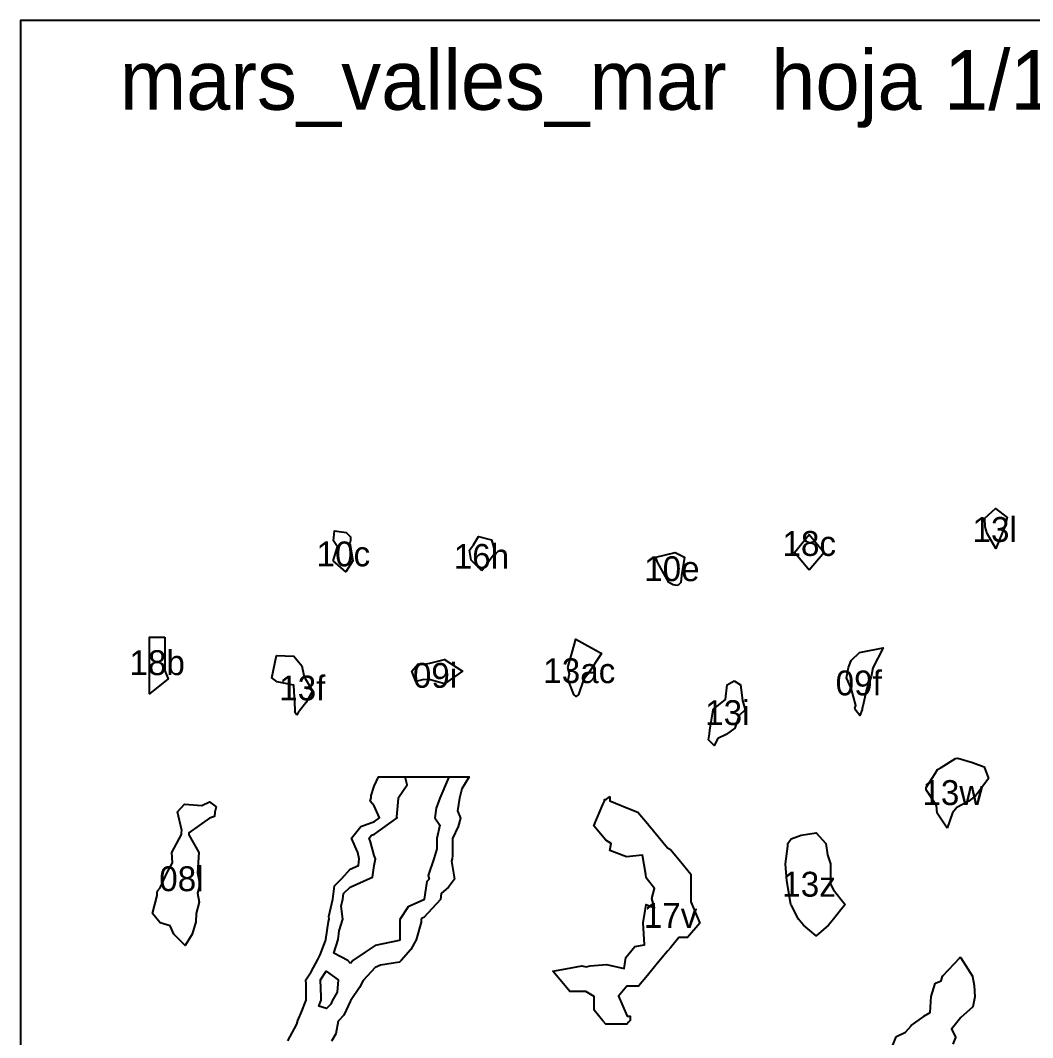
# Model space of a CAD drawing. Header units: millimetres. Extents: x 0 to 500, y 0 to 700.
# Drawn here: x 0 to 101.9, y 597.7 to 700 of the extents above; entities that cross this region are included whole.
import ezdxf
from ezdxf.enums import TextEntityAlignment as Align

# ---------------------------------------------------------------- set-up
doc = ezdxf.new("R2010")
doc.units = ezdxf.units.MM
for name, color, linetype in [('CORTE', 1, 'Continuous'), ('GRABADO', 5, 'Continuous'), ('HOJA', 8, 'Continuous')]:
    doc.layers.add(name, color=color, linetype=linetype)

msp = doc.modelspace()

# ---------------------------------------------------------------- linework, layer by layer
at = {"layer": 'CORTE'}
for points in [[(97.05, 649.93), (98.14, 650.9), (99.31, 649.99), (99.07, 649.03), (98.82, 648.52), (98.15, 646.86), (97.28, 648.37), (97.09, 649.05), (97.05, 649.93)], [(31.47, 645.61), (31.92, 647.03), (31.5, 647.65), (31.63, 648.64), (32.79, 648.48), (33.24, 648.04), (33.24, 647.66), (33.16, 647.39), (33.45, 645.62), (32.77, 644.52), (31.47, 645.61)], [(46.45, 644.61), (45.36, 645.7), (45.19, 646.69), (45.61, 647.22), (46.1, 648.08), (47.42, 647.73), (47.77, 646.43), (47.21, 645.66), (46.45, 644.61)], [(79.39, 644.69), (77.91, 646.47), (79.39, 648.26), (80.88, 646.47), (79.39, 644.69)], [(66.15, 643.14), (65.88, 643.17), (65.69, 643.21), (65.27, 643.44), (64.12, 645.5), (63.95, 645.99), (65.9, 646.46), (66.83, 645.98), (66.53, 644.16), (66.45, 643.46), (66.15, 643.14)], [(14.54, 637.96), (14.54, 636.21), (14.54, 634.55), (14.88, 633.74), (13, 632.24), (13, 633.98), (13, 636.29), (13, 637.96), (14.54, 637.96)], [(55.1, 634.89), (55.49, 636.31), (55.89, 637.74), (58.37, 636.36), (58.47, 636.3), (57.1, 634.21), (56.68, 633.66), (56.17, 632.17), (55.94, 631.97), (55.69, 632.17), (55.14, 633.65), (55.25, 634.25), (55.1, 634.89)], [(83.13, 633.84), (83.35, 634.91), (83.6, 635.6), (84.43, 636.41), (86.84, 636.86), (85.79, 634.87), (85.62, 633.97), (85.18, 632.83), (84.78, 631), (84.71, 630.8), (84.71, 630.66), (84.49, 630.06), (84.11, 630.54), (83.99, 630.81), (84.07, 631.08), (83.61, 632.83), (83.13, 633.84)], [(27.81, 630.1), (27.63, 630.41), (27.65, 630.55), (27.65, 630.67), (27.52, 633.12), (25.85, 633.45), (25.31, 633.84), (25.77, 636.1), (27.52, 636.03), (28.32, 635.07), (28.53, 634.08), (28.66, 633.8), (29.41, 632.53), (28.73, 631.35), (28.1, 630.52), (27.99, 630.42), (27.81, 630.1)], [(42.67, 633.26), (41.27, 633.65), (40.62, 633.67), (39.79, 633.49), (39.41, 634.53), (40.02, 635.27), (40.61, 635.22), (41.22, 635.33), (42.67, 635.71), (44.5, 634.52), (42.67, 633.26)], [(71.83, 633.54), (72.48, 633.14), (72.66, 631.58), (72.93, 630.63), (72.34, 630.07), (71.89, 628.78), (71.04, 628.14), (70.18, 627.75), (69.81, 627.04), (69.25, 627.62), (69.36, 628.22), (69.4, 628.6), (69.72, 630.64), (69.74, 630.7), (70.95, 631.66), (71.14, 633.14), (71.83, 633.54)], [(93.26, 618.72), (92.27, 620.24), (92.2, 621.02), (91.14, 622.58), (91.17, 622.81), (92.07, 624.24), (92.28, 624.63), (92.67, 624.84), (94.1, 625.74), (94.33, 625.78), (95.83, 625.35), (96.99, 624.91), (97.44, 623.72), (96.86, 622.95), (96.15, 622.03), (95.45, 621.44), (94.24, 620.82), (93.8, 620.26), (93.26, 618.72)], [(19.7, 620.88), (19.58, 620.33), (19.55, 619.9), (19.04, 619.72), (16.94, 618.26), (16.94, 618.07), (17.96, 616.28), (17.9, 615.27), (17.83, 614.23), (18.05, 613.05), (17.82, 612.19), (17.99, 611.27), (17.7, 610.14), (17.65, 609.3), (17.28, 608.08), (16.58, 606.91), (15.46, 608.07), (15.07, 608.89), (14.08, 609.22), (13.29, 610.13), (13.77, 611.97), (13.77, 612.19), (13.79, 612.43), (14.06, 612.74), (14.76, 614.26), (15.3, 615.24), (15.24, 616.28), (16.21, 618.09), (16.21, 618.31), (16.25, 618.5), (15.83, 620.36), (16.53, 621.14), (18.27, 621.02), (19.02, 621.37), (19.7, 620.88)], [(59.32, 621.91), (59.32, 621.47), (61.03, 620.79), (62.14, 620.34), (63.1, 619.19), (63.24, 619.02), (64.19, 617.88), (65.13, 616.75), (65.41, 616.59), (66.3, 615.53), (67.18, 614.47), (67.47, 614.11), (67.47, 611.97), (67.47, 611.64), (67.47, 611.32), (68.37, 609.18), (67.15, 607.72), (66.28, 607.72), (65.42, 606.7), (65.14, 606.36), (64.26, 605.3), (63.38, 604.25), (63.1, 603.92), (62.2, 602.83), (61.04, 602.83), (60.21, 601.84), (61.05, 599.82), (61.36, 599.82), (61.36, 599.38), (61.2, 599.2), (61.04, 599), (58.93, 599), (58.63, 599.36), (57.73, 600.43), (57.73, 601.81), (56.91, 602.31), (55.29, 602.31), (54.83, 602.86), (53.59, 604.35), (54.88, 604.59), (56.5, 604.89), (56.93, 604.78), (57.34, 604.89), (58.97, 605.01), (60.76, 604.61), (60.93, 605.73), (61.84, 606.82), (62.81, 606.99), (62.69, 609.2), (62.98, 611.04), (63.8, 610.71), (63.55, 611.64), (63.83, 612.67), (62.97, 613.72), (62.94, 614.07), (62.62, 616.01), (60.99, 615.86), (59.32, 616.48), (59.47, 617.19), (58.92, 617.52), (57.72, 618.96), (58.62, 621.12), (58.8, 621.44), (58.8, 621.61), (58.94, 621.61), (59.32, 621.91)], [(83.01, 611.05), (82.58, 610.51), (81.83, 609.58), (81.33, 608.96), (80.07, 607.91), (78.81, 608.96), (78.31, 609.59), (77.57, 611.01), (77.55, 611.05), (77.25, 612.82), (77.21, 613.07), (77.13, 613.43), (77.01, 615.13), (77.25, 616.91), (77.23, 617.18), (77.36, 617.38), (77.58, 617.67), (78.57, 618.04), (80.1, 618.25), (81.05, 617.2), (81.22, 616.04), (81.53, 615.14), (81.53, 613.1), (81.84, 612.51), (82.58, 611.59), (83.01, 611.05)]]:
    msp.add_lwpolyline(points, close=True, dxfattribs=at)
for points in [[(26.93, 597.33), (27.81, 599), (27.92, 599.39), (28.03, 599.6), (28.27, 600.16), (28.75, 601.41), (28.75, 603.03), (28.74, 603.46), (29.25, 604.28), (29.93, 605.51), (30.16, 605.97), (30.72, 607.4), (30.75, 607.53), (31, 609.33), (31.07, 609.56), (31.04, 609.83), (31.45, 611.6), (31.6, 612.93), (32.35, 613.68), (33.19, 614.59), (34.03, 614.99), (34.11, 615.66), (33.95, 616.29), (33.31, 617.71), (34.26, 618.91), (35.64, 619.4), (36.15, 619.76), (35.61, 620.96), (35.2, 621.43), (35.29, 621.79), (35.32, 622.03), (35.61, 622.97), (36.05, 623.89), (39.69, 623.89), (43.79, 623.89), (44.77, 623.89), (45.18, 623.89), (44.42, 622.68), (44.21, 621.76), (43.99, 620.49), (44.31, 619.74), (44.07, 618.9), (43.49, 617.68), (43.49, 615.99), (43.44, 615.65), (43.4, 615.4), (43.7, 613.61), (43.07, 612.78), (42.36, 612.15), (42.28, 611.55), (40.61, 609.75), (40.42, 609.66), (40.33, 609.53), (40.33, 609.28), (39.83, 607.48), (39.31, 606.53), (38.33, 605.42), (38.16, 605.26), (36.23, 604.96), (35.72, 604.72), (34.51, 603.39), (34.12, 602.71), (33.3, 601.47), (33.24, 601.36), (32.56, 599.93), (32, 599.32), (31.74, 598.03), (31.31, 597.29)], [(87.36, 595.83), (88.15, 597.73), (88.16, 597.74), (88.17, 597.75), (88.17, 597.75), (88.18, 597.76), (88.18, 597.76), (89.09, 598.22), (89.64, 598.86), (89.64, 598.87), (89.65, 598.87), (90.93, 599.79), (90.93, 599.8), (91.56, 600.2), (91.65, 601.78), (91.65, 601.78), (91.66, 601.79), (91.66, 601.79), (92.07, 603.1), (92.07, 603.11), (92.07, 603.11), (92.08, 603.12), (92.08, 603.13), (92.09, 603.13), (92.09, 603.14), (92.1, 603.14), (92.11, 603.15), (92.68, 603.36), (92.81, 603.83), (92.81, 603.84), (92.82, 603.84), (92.82, 603.85), (92.82, 603.85), (92.82, 603.86), (94.53, 605.7), (94.53, 605.7), (94.53, 605.71), (94.55, 605.72), (94.56, 605.72), (94.56, 605.72), (94.56, 605.73), (94.58, 605.73), (94.59, 605.73), (94.6, 605.73), (94.61, 605.72), (94.62, 605.72), (94.63, 605.71), (94.63, 605.71), (94.64, 605.7), (94.64, 605.7), (94.65, 605.7), (95.81, 603.85), (95.82, 603.84), (95.82, 603.84), (95.82, 603.83), (95.82, 603.82), (96, 602.9), (96, 602.89), (96.06, 601.77), (96.06, 601.77), (96.06, 601.76), (96.06, 601.76), (95.84, 600.77), (95.84, 600.77), (95.83, 600.76), (95.83, 600.75), (95.82, 600.74), (95.82, 600.74), (95.81, 600.73), (94.65, 599.69), (94.65, 599.68), (94.65, 599.67), (93.7, 598.5), (94.09, 597.73), (94.1, 597.72), (94.1, 597.72), (94.1, 597.71), (94.1, 597.7), (94.1, 597.69), (94.1, 597.69), (94.1, 597.68), (93.85, 597.01)]]:
    msp.add_lwpolyline(points, dxfattribs=at)
at = {"layer": 'GRABADO'}
for points in [[(33.24, 605.11), (32.95, 605.41), (31.55, 606.14), (31.97, 607.53), (32.1, 608.41), (32.45, 609.56), (32.3, 610.87), (32.46, 611.6), (32.53, 612.15), (33.19, 612.81), (35.21, 613.69), (35.45, 613.81), (35.6, 614.97), (35.74, 615.66), (35.61, 615.99), (35.24, 617.37), (35.09, 617.71), (35.33, 618.02), (35.64, 618.13), (37.93, 619.76), (37.89, 619.86), (38.05, 621.7), (38.06, 621.8), (38.92, 623.1), (38.71, 623.89), (41.94, 623.89), (43.12, 623.89), (43.07, 623.78), (42.21, 621.75), (41.86, 620.74), (41.71, 619.76), (42.21, 619.02), (41.9, 617.69), (41.9, 616.64), (41.62, 615.64), (41.05, 613.96), (41.14, 613.6), (40.89, 613.38), (40.64, 611.6), (40.62, 611.53), (39.04, 610.81), (38.19, 609.53), (38.19, 607.46), (38.12, 607.44), (35.71, 606.94), (34.71, 606.26), (33.47, 605.42), (33.24, 605.11)], [(31.87, 602.22), (31.38, 601.36), (31.23, 601.04), (30.81, 600.59), (30.05, 600.82), (30.28, 601.41), (30.28, 601.76), (30.21, 603.46), (30.77, 604.35), (31.99, 603.47), (31.87, 602.22)]]:
    msp.add_lwpolyline(points, close=True, dxfattribs=at)
at = {"layer": 'HOJA'}
msp.add_lwpolyline([(0, 0), (500, 0), (500, 700), (0, 700)], close=True, dxfattribs=at)

# ---------------------------------------------------------------- texts
at = {"layer": 'GRABADO'}
for s, p in [('13l', (98.05, 648.78)), ('18c', (79.39, 647.37)), ('10c', (32.51, 646.32)), ('16h', (46.4, 646.07)), ('10e', (65.57, 644.83)), ('18b', (13.77, 635.38)), ('13ac', (56.25, 634.57)), ('09i', (41.73, 634.1)), ('09f', (84.37, 633.34)), ('13f', (28.38, 632.83)), ('13i', (71.15, 630.35)), ('13w', (93.84, 622.31)), ('08l', (16.21, 613.64)), ('13z', (79.37, 613.09)), ('17v', (65.43, 609.95))]:
    msp.add_text(s, height=2.5, dxfattribs=at).set_placement(p, align=Align.MIDDLE_CENTER)
at = {"layer": 'HOJA'}
msp.add_text('mars_valles_mar  hoja 1/1  1:100  lamina 3.0mm', height=6, dxfattribs=at).set_placement((10, 691))

doc.saveas('drawing.dxf')
